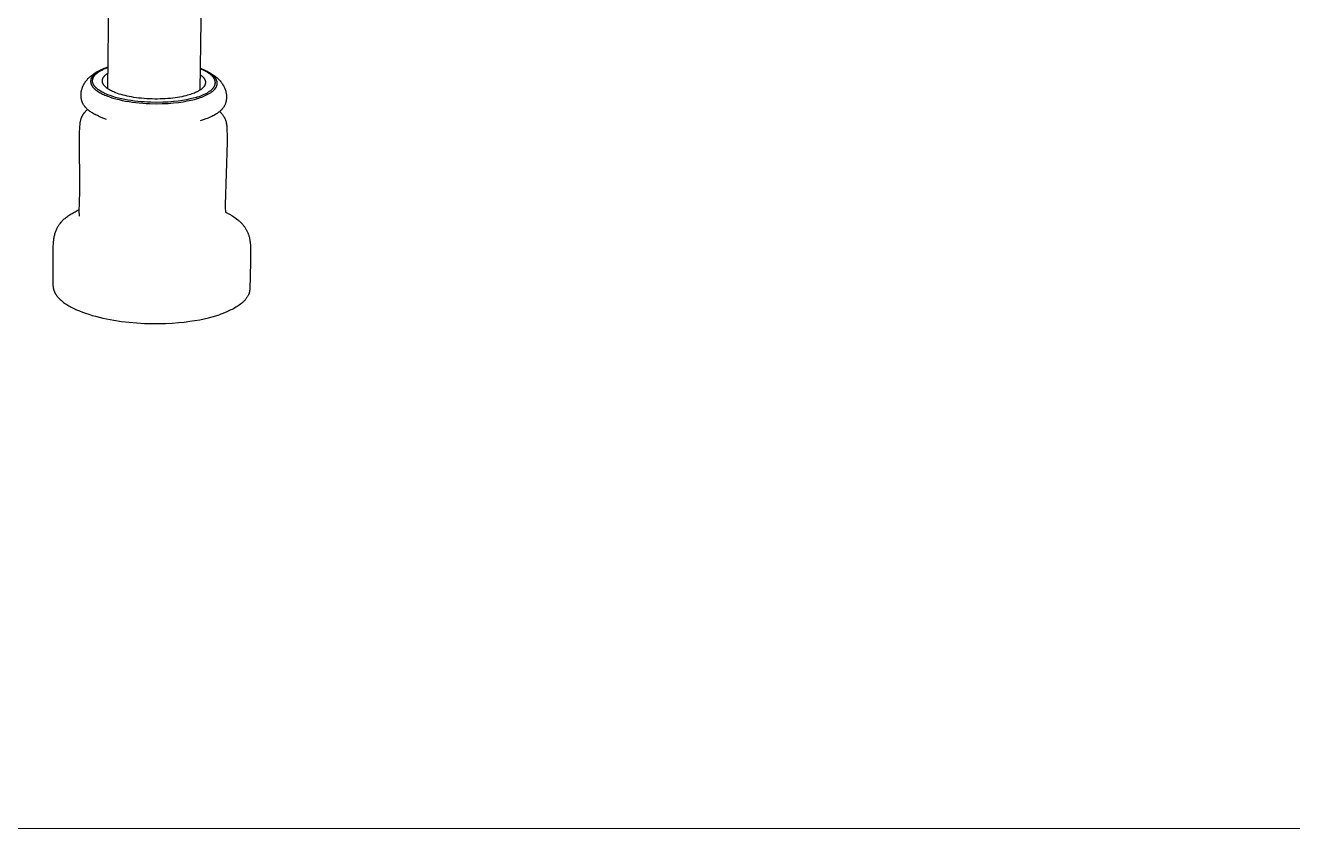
# Model space of a CAD drawing. Header units: millimetres. Extents: x -1519 to 3497, y -297 to 3208.
# Drawn here: x -61 to 682, y -297 to 174 of the extents above; entities that cross this region are included whole.
import ezdxf

# ---------------------------------------------------------------- set-up
doc = ezdxf.new("R2010")
doc.units = ezdxf.units.MM
doc.header["$MEASUREMENT"] = 0
doc.layers.add('Domyślny', color=7, linetype='Continuous', true_color=0x000000)
doc.layers.add('Utwórz2D linie widoczne', color=7, linetype='Continuous', true_color=0x000000)

msp = doc.modelspace()

# ---------------------------------------------------------------- linework, layer by layer
at = {"layer": 'Domyślny', "color": 18, "lineweight": 15, "true_color": 0x000000}
msp.add_line((3492.39, -296.77), (-1519.07, -296.77), dxfattribs=at)
at = {"layer": 'Utwórz2D linie widoczne'}
for p, q in [((-12.93, 136.91), (-5.01, 901.17)), ((51.85, 900.78), (40.98, 136.06)), ((-15.23, 148.77), (-16.03, 148.43)), ((-15.87, 148.55), (-15.11, 148.86)), ((-14.43, 149.1), (-15.23, 148.77)), ((-15.11, 148.86), (-14.34, 149.15)), ((-15.1, 148.57), (-14.34, 148.9)), ((-13.62, 149.4), (-14.43, 149.1)), ((-14.34, 149.15), (-13.57, 149.43)), ((-14.34, 148.9), (-13.57, 149.21)), ((-12.8, 149.69), (-13.62, 149.4)), ((-13.57, 149.43), (-12.8, 149.7)), ((-13.57, 149.21), (-12.8, 149.5)), ((41.16, 148.86), (41.31, 148.8)), ((41.93, 148.55), (41.16, 148.85)), ((41.87, 148.37), (41.16, 148.66)), ((41.31, 148.8), (42.71, 148.25)), ((-26, 141.15), (-25.84, 141.37)), ((-25.84, 141.37), (-25.51, 141.81)), ((-25.51, 141.81), (-25.16, 142.23)), ((-25.16, 142.23), (-24.8, 142.64)), ((-24.8, 142.64), (-24.58, 142.88)), ((-24.58, 142.88), (-24.36, 143.1)), ((-24.36, 143.1), (-24.14, 143.33)), ((-24.14, 143.33), (-23.91, 143.55)), ((-23.91, 143.55), (-23.44, 143.98)), ((-23.44, 143.98), (-22.96, 144.4)), ((-23.04, 141.45), (-23.05, 141.29)), ((-23.05, 141.29), (-23.05, 141.13)), ((-23.03, 141.62), (-23.04, 141.45)), ((-23.01, 141.78), (-23.03, 141.62)), ((-22.99, 141.94), (-23.01, 141.78)), ((-22.96, 142.1), (-22.99, 141.94)), ((-22.96, 144.4), (-22.47, 144.79)), ((-22.92, 142.25), (-22.96, 142.1)), ((-22.88, 142.41), (-22.92, 142.25)), ((-22.83, 142.57), (-22.88, 142.41)), ((-22.78, 142.72), (-22.83, 142.57)), ((-22.72, 142.87), (-22.78, 142.72)), ((-22.66, 143.03), (-22.72, 142.87)), ((-22.59, 143.18), (-22.66, 143.03)), ((-22.51, 143.33), (-22.59, 143.18)), ((-22.44, 143.47), (-22.51, 143.33)), ((-22.47, 144.79), (-21.96, 145.18)), ((-22.35, 143.62), (-22.44, 143.47)), ((-22.26, 143.77), (-22.35, 143.62)), ((-22.17, 143.91), (-22.26, 143.77)), ((-22.07, 144.05), (-22.17, 143.91)), ((-21.97, 144.2), (-22.07, 144.05)), ((-21.86, 144.34), (-21.97, 144.2)), ((-21.96, 145.18), (-21.44, 145.55)), ((-21.93, 141.64), (-21.92, 141.79)), ((-21.92, 141.48), (-21.93, 141.64)), ((-21.92, 141.79), (-21.91, 141.95)), ((-21.92, 141.32), (-21.92, 141.48)), ((-21.91, 141.17), (-21.92, 141.32)), ((-21.91, 141.95), (-21.89, 142.1)), ((-21.89, 142.1), (-21.87, 142.26)), ((-21.87, 142.26), (-21.84, 142.41)), ((-21.75, 144.47), (-21.86, 144.34)), ((-21.84, 142.41), (-21.81, 142.56)), ((-21.81, 142.56), (-21.77, 142.71)), ((-21.77, 142.71), (-21.72, 142.86)), ((-21.64, 144.61), (-21.75, 144.47)), ((-21.72, 142.86), (-21.67, 143)), ((-21.67, 143), (-21.62, 143.15)), ((-21.52, 144.75), (-21.64, 144.61)), ((-21.62, 143.15), (-21.56, 143.3)), ((-21.56, 143.3), (-21.49, 143.44)), ((-21.4, 144.88), (-21.52, 144.75)), ((-21.49, 143.44), (-21.42, 143.58)), ((-21.44, 145.55), (-20.92, 145.9)), ((-21.42, 143.58), (-21.35, 143.72)), ((-21.27, 145.02), (-21.4, 144.88)), ((-21.35, 143.72), (-21.27, 143.86)), ((-21.14, 145.15), (-21.27, 145.02)), ((-21.27, 143.86), (-21.18, 144)), ((-21.18, 144), (-21.1, 144.14)), ((-21.01, 145.28), (-21.14, 145.15)), ((-21.1, 144.14), (-21, 144.28)), ((-20.87, 145.41), (-21.01, 145.28)), ((-21, 144.28), (-20.91, 144.41)), ((-20.92, 145.9), (-20.34, 146.27)), ((-20.91, 144.41), (-20.81, 144.55)), ((-20.59, 145.66), (-20.87, 145.41)), ((-20.81, 144.55), (-20.7, 144.68)), ((-20.7, 144.68), (-20.6, 144.81)), ((-20.6, 144.81), (-20.48, 144.94)), ((-20.29, 145.91), (-20.59, 145.66)), ((-20.48, 144.94), (-20.37, 145.07)), ((-20.37, 145.07), (-20.25, 145.2)), ((-20.34, 146.27), (-19.76, 146.62)), ((-19.98, 146.15), (-20.29, 145.91)), ((-20.25, 145.2), (-20.13, 145.32)), ((-20.13, 145.32), (-20, 145.45)), ((-20, 145.45), (-19.87, 145.57)), ((-19.66, 146.38), (-19.98, 146.15)), ((-19.87, 145.57), (-19.74, 145.69)), ((-19.76, 146.62), (-19.16, 146.96)), ((-19.74, 145.69), (-19.47, 145.93)), ((-19.33, 146.61), (-19.66, 146.38)), ((-19.47, 145.93), (-19.18, 146.17)), ((-19, 146.84), (-19.33, 146.61)), ((-19.18, 146.17), (-18.88, 146.4)), ((-19.16, 146.96), (-18.56, 147.29)), ((-18.65, 147.06), (-19, 146.84)), ((-18.88, 146.4), (-18.58, 146.62)), ((-18.29, 147.27), (-18.65, 147.06)), ((-18.58, 146.62), (-18.26, 146.84)), ((-18.56, 147.29), (-17.9, 147.62)), ((-17.93, 147.48), (-18.29, 147.27)), ((-18.26, 146.84), (-17.94, 147.05)), ((-17.94, 147.05), (-17.61, 147.26)), ((-17.56, 147.68), (-17.93, 147.48)), ((-17.9, 147.62), (-17.23, 147.94)), ((-17.61, 147.26), (-17.27, 147.46)), ((-16.8, 148.06), (-17.56, 147.68)), ((-17.27, 147.46), (-16.92, 147.66)), ((-17.23, 147.94), (-16.55, 148.25)), ((-16.92, 147.66), (-16.56, 147.85)), ((-16.03, 148.43), (-16.8, 148.06)), ((-16.56, 147.85), (-15.84, 148.22)), ((-16.55, 148.25), (-15.87, 148.55)), ((-16.15, 141.58), (-16.14, 141.68)), ((-16.15, 141.48), (-16.15, 141.58)), ((-16.15, 141.38), (-16.15, 141.48)), ((-16.14, 141.28), (-16.15, 141.38)), ((-16.14, 141.78), (-16.13, 141.88)), ((-16.14, 141.68), (-16.14, 141.78)), ((-16.13, 141.18), (-16.14, 141.28)), ((-16.13, 141.88), (-16.12, 141.98)), ((-16.12, 141.98), (-16.1, 142.08)), ((-16.1, 142.08), (-16.08, 142.18)), ((-16.08, 142.18), (-16.06, 142.28)), ((-16.06, 142.28), (-16.04, 142.38)), ((-16.04, 142.38), (-16.01, 142.48)), ((-16.01, 142.48), (-15.98, 142.58)), ((-15.98, 142.58), (-15.95, 142.68)), ((-15.95, 142.68), (-15.91, 142.78)), ((-15.91, 142.78), (-15.88, 142.88)), ((-15.88, 142.88), (-15.83, 142.97)), ((-15.84, 148.22), (-15.1, 148.57)), ((-15.83, 142.97), (-15.79, 143.07)), ((-15.79, 143.07), (-15.74, 143.17)), ((-15.74, 143.17), (-15.69, 143.27)), ((-15.69, 143.27), (-15.64, 143.37)), ((-15.64, 143.37), (-15.59, 143.46)), ((-15.59, 143.46), (-15.53, 143.56)), ((-15.53, 143.56), (-15.47, 143.66)), ((-15.47, 143.66), (-15.4, 143.75)), ((-15.4, 143.75), (-15.34, 143.85)), ((-15.34, 143.85), (-15.27, 143.95)), ((-15.27, 143.95), (-15.19, 144.04)), ((-15.19, 144.04), (-15.12, 144.14)), ((-15.12, 144.14), (-15.04, 144.23)), ((-15.04, 144.23), (-14.96, 144.32)), ((-14.96, 144.32), (-14.88, 144.42)), ((-14.88, 144.42), (-14.79, 144.51)), ((-14.79, 144.51), (-14.61, 144.7)), ((-14.61, 144.7), (-14.42, 144.88)), ((-14.42, 144.88), (-14.23, 145.06)), ((-14.23, 145.06), (-14.02, 145.24)), ((-14.02, 145.24), (-13.8, 145.42)), ((-13.8, 145.42), (-13.57, 145.59)), ((-13.57, 145.59), (-13.33, 145.76)), ((-13.33, 145.76), (-13.09, 145.93)), ((-13.09, 145.93), (-12.83, 146.1)), ((41.11, 145.26), (41.37, 145.08)), ((41.37, 145.08), (41.62, 144.89)), ((41.62, 144.89), (41.86, 144.7)), ((41.86, 144.7), (42.09, 144.52)), ((42.55, 148.07), (41.87, 148.37)), ((42.68, 148.25), (41.93, 148.55)), ((42.09, 144.52), (42.31, 144.32)), ((42.31, 144.32), (42.52, 144.13)), ((42.52, 144.13), (42.72, 143.93)), ((43.21, 147.76), (42.55, 148.07)), ((43.4, 147.94), (42.68, 148.25)), ((42.71, 148.25), (43.41, 147.96)), ((42.72, 143.93), (42.91, 143.74)), ((42.91, 143.74), (43, 143.64)), ((43, 143.64), (43.09, 143.54)), ((43.09, 143.54), (43.17, 143.44)), ((43.17, 143.44), (43.26, 143.34)), ((43.84, 147.45), (43.21, 147.76)), ((43.26, 143.34), (43.34, 143.23)), ((43.34, 143.23), (43.41, 143.13)), ((44.09, 147.62), (43.4, 147.94)), ((43.41, 147.96), (44.1, 147.66)), ((43.41, 143.13), (43.49, 143.03)), ((43.49, 143.03), (43.56, 142.93)), ((43.56, 142.93), (43.62, 142.83)), ((43.62, 142.83), (43.69, 142.72)), ((43.69, 142.72), (43.75, 142.62)), ((43.75, 142.62), (43.81, 142.52)), ((43.81, 142.52), (43.86, 142.41)), ((44.44, 147.14), (43.84, 147.45)), ((43.86, 142.41), (43.91, 142.31)), ((43.91, 142.31), (43.96, 142.2)), ((43.96, 142.2), (44.01, 142.1)), ((44.01, 142.1), (44.05, 142)), ((44.05, 142), (44.09, 141.89)), ((44.75, 147.29), (44.09, 147.62)), ((44.09, 141.89), (44.13, 141.79)), ((44.1, 147.66), (44.76, 147.35)), ((44.13, 141.79), (44.16, 141.68)), ((44.16, 141.68), (44.19, 141.57)), ((44.19, 141.57), (44.22, 141.47)), ((44.22, 141.47), (44.24, 141.36)), ((44.24, 141.36), (44.26, 141.26)), ((44.26, 141.26), (44.28, 141.15)), ((45.01, 146.82), (44.44, 147.14)), ((45.38, 146.96), (44.75, 147.29)), ((44.76, 147.35), (45.41, 147.04)), ((45.56, 146.5), (45.01, 146.82)), ((45.98, 146.63), (45.38, 146.96)), ((45.41, 147.04), (46.05, 146.71)), ((46.07, 146.17), (45.56, 146.5)), ((46.55, 146.29), (45.98, 146.63)), ((46.05, 146.71), (46.69, 146.37)), ((46.55, 145.84), (46.07, 146.17)), ((47.09, 145.94), (46.55, 146.29)), ((46.78, 145.67), (46.55, 145.84)), ((46.69, 146.37), (47.26, 146.04)), ((47, 145.5), (46.78, 145.67)), ((47.21, 145.34), (47, 145.5)), ((47.34, 145.77), (47.09, 145.94)), ((47.42, 145.17), (47.21, 145.34)), ((47.26, 146.04), (47.82, 145.71)), ((47.59, 145.6), (47.34, 145.77)), ((47.61, 145), (47.42, 145.17)), ((47.83, 145.42), (47.59, 145.6)), ((47.8, 144.83), (47.61, 145)), ((47.99, 144.66), (47.8, 144.83)), ((47.82, 145.71), (48.37, 145.36)), ((48.06, 145.24), (47.83, 145.42)), ((48.16, 144.49), (47.99, 144.66)), ((48.28, 145.07), (48.06, 145.24)), ((48.33, 144.32), (48.16, 144.49)), ((48.49, 144.89), (48.28, 145.07)), ((48.49, 144.15), (48.33, 144.32)), ((48.37, 145.36), (48.92, 145)), ((48.7, 144.71), (48.49, 144.89)), ((48.64, 143.98), (48.49, 144.15)), ((48.78, 143.81), (48.64, 143.98)), ((48.9, 144.54), (48.7, 144.71)), ((48.92, 143.64), (48.78, 143.81)), ((49.09, 144.36), (48.9, 144.54)), ((48.92, 145), (49.43, 144.65)), ((49.04, 143.47), (48.92, 143.64)), ((49.16, 143.3), (49.04, 143.47)), ((49.27, 144.18), (49.09, 144.36)), ((49.28, 143.13), (49.16, 143.3)), ((49.44, 144), (49.27, 144.18)), ((49.38, 142.96), (49.28, 143.13)), ((49.48, 142.79), (49.38, 142.96)), ((49.43, 144.65), (49.92, 144.28)), ((49.6, 143.82), (49.44, 144)), ((49.57, 142.62), (49.48, 142.79)), ((49.65, 142.45), (49.57, 142.62)), ((49.76, 143.65), (49.6, 143.82)), ((49.73, 142.28), (49.65, 142.45)), ((49.76, 142.2), (49.73, 142.28)), ((49.91, 143.47), (49.76, 143.65)), ((49.79, 142.12), (49.76, 142.2)), ((49.83, 142.03), (49.79, 142.12)), ((49.86, 141.95), (49.83, 142.03)), ((49.88, 141.86), (49.86, 141.95)), ((49.91, 141.78), (49.88, 141.86)), ((50.04, 143.29), (49.91, 143.47)), ((49.93, 141.7), (49.91, 141.78)), ((49.92, 144.28), (50.41, 143.9)), ((49.96, 141.62), (49.93, 141.7)), ((49.98, 141.53), (49.96, 141.62)), ((50, 141.45), (49.98, 141.53)), ((50.01, 141.37), (50, 141.45)), ((50.03, 141.29), (50.01, 141.37)), ((50.04, 141.2), (50.03, 141.29)), ((50.18, 143.11), (50.04, 143.29)), ((50.06, 141.12), (50.04, 141.2)), ((50.3, 142.93), (50.18, 143.11)), ((50.41, 142.75), (50.3, 142.93)), ((50.41, 143.9), (50.89, 143.5)), ((50.52, 142.58), (50.41, 142.75)), ((50.62, 142.4), (50.52, 142.58)), ((50.71, 142.22), (50.62, 142.4)), ((50.75, 142.13), (50.71, 142.22)), ((50.79, 142.04), (50.75, 142.13)), ((50.83, 141.96), (50.79, 142.04)), ((50.87, 141.87), (50.83, 141.96)), ((50.9, 141.78), (50.87, 141.87)), ((50.89, 143.5), (51.33, 143.12)), ((50.94, 141.69), (50.9, 141.78)), ((50.97, 141.6), (50.94, 141.69)), ((51, 141.52), (50.97, 141.6)), ((51.02, 141.43), (51, 141.52)), ((51.05, 141.34), (51.02, 141.43)), ((51.07, 141.26), (51.05, 141.34)), ((51.09, 141.17), (51.07, 141.26)), ((51.33, 143.12), (51.76, 142.73)), ((51.76, 142.73), (52.17, 142.32)), ((52.17, 142.32), (52.58, 141.9)), ((52.58, 141.9), (52.94, 141.49)), ((52.94, 141.49), (53.3, 141.07)), ((-28.65, 133.42), (-28.64, 133.87)), ((-28.64, 133.87), (-28.6, 134.31)), ((-28.6, 134.31), (-28.55, 134.76)), ((-28.55, 134.76), (-28.49, 135.2)), ((-28.49, 135.2), (-28.41, 135.63)), ((-28.41, 135.63), (-28.32, 136.07)), ((-28.32, 136.07), (-28.21, 136.5)), ((-28.21, 136.5), (-28.09, 136.93)), ((-28.09, 136.93), (-28.01, 137.2)), ((-28.01, 137.2), (-27.92, 137.46)), ((-27.92, 137.46), (-27.83, 137.72)), ((-27.83, 137.72), (-27.73, 137.97)), ((-27.73, 137.97), (-27.63, 138.23)), ((-27.63, 138.23), (-27.52, 138.49)), ((-27.52, 138.49), (-27.41, 138.74)), ((-27.41, 138.74), (-27.29, 138.99)), ((-27.29, 138.99), (-27.16, 139.24)), ((-27.16, 139.24), (-27.03, 139.49)), ((-27.03, 139.49), (-26.9, 139.73)), ((-26.9, 139.73), (-26.76, 139.98)), ((-26.76, 139.98), (-26.62, 140.22)), ((-26.62, 140.22), (-26.47, 140.46)), ((-26.47, 140.46), (-26.32, 140.69)), ((-26.32, 140.69), (-26.16, 140.92)), ((-26.16, 140.92), (-26, 141.15)), ((-23.05, 141.13), (-23.04, 140.96)), ((-23.04, 140.96), (-23.03, 140.8)), ((-23.03, 140.8), (-23.01, 140.63)), ((-23.01, 140.63), (-22.98, 140.46)), ((-22.98, 140.46), (-22.95, 140.29)), ((-22.95, 140.29), (-22.91, 140.12)), ((-22.91, 140.12), (-22.86, 139.95)), ((-22.86, 139.95), (-22.81, 139.78)), ((-22.81, 139.78), (-22.74, 139.61)), ((-22.74, 139.61), (-22.67, 139.44)), ((-22.67, 139.44), (-22.6, 139.27)), ((-22.6, 139.27), (-22.51, 139.09)), ((-22.51, 139.09), (-22.42, 138.92)), ((-22.42, 138.92), (-22.32, 138.75)), ((-22.32, 138.75), (-22.22, 138.57)), ((-22.22, 138.57), (-22.1, 138.4)), ((-22.1, 138.4), (-21.98, 138.23)), ((-21.98, 138.23), (-21.85, 138.05)), ((-21.89, 141.01), (-21.91, 141.17)), ((-21.86, 140.85), (-21.89, 141.01)), ((-21.83, 140.69), (-21.86, 140.85)), ((-21.85, 138.05), (-21.71, 137.88)), ((-21.79, 140.52), (-21.83, 140.69)), ((-21.75, 140.36), (-21.79, 140.52)), ((-21.7, 140.2), (-21.75, 140.36)), ((-21.71, 137.88), (-21.57, 137.7)), ((-21.64, 140.04), (-21.7, 140.2)), ((-21.57, 139.87), (-21.64, 140.04)), ((-21.5, 139.71), (-21.57, 139.87)), ((-21.57, 137.7), (-21.41, 137.53)), ((-21.42, 139.54), (-21.5, 139.71)), ((-21.34, 139.38), (-21.42, 139.54)), ((-21.41, 137.53), (-21.25, 137.35)), ((-21.24, 139.21), (-21.34, 139.38)), ((-21.25, 137.35), (-21.08, 137.18)), ((-21.14, 139.05), (-21.24, 139.21)), ((-21.04, 138.88), (-21.14, 139.05)), ((-21.08, 137.18), (-20.91, 137)), ((-20.92, 138.72), (-21.04, 138.88)), ((-20.8, 138.55), (-20.92, 138.72)), ((-20.91, 137), (-20.72, 136.83)), ((-20.67, 138.38), (-20.8, 138.55)), ((-20.72, 136.83), (-20.53, 136.66)), ((-20.53, 138.22), (-20.67, 138.38)), ((-20.39, 138.05), (-20.53, 138.22)), ((-20.53, 136.66), (-20.33, 136.48)), ((-20.24, 137.88), (-20.39, 138.05)), ((-20.33, 136.48), (-20.12, 136.31)), ((-20.08, 137.72), (-20.24, 137.88)), ((-20.12, 136.31), (-19.9, 136.14)), ((-19.91, 137.55), (-20.08, 137.72)), ((-19.74, 137.38), (-19.91, 137.55)), ((-19.9, 136.14), (-19.68, 135.97)), ((-19.56, 137.22), (-19.74, 137.38)), ((-19.68, 135.97), (-19.44, 135.8)), ((-19.37, 137.05), (-19.56, 137.22)), ((-19.44, 135.8), (-18.95, 135.45)), ((-19.18, 136.89), (-19.37, 137.05)), ((-18.97, 136.72), (-19.18, 136.89)), ((-18.76, 136.56), (-18.97, 136.72)), ((-18.95, 135.45), (-18.43, 135.12)), ((-18.54, 136.4), (-18.76, 136.56)), ((-18.32, 136.23), (-18.54, 136.4)), ((-18.43, 135.12), (-17.88, 134.78)), ((-17.84, 135.91), (-18.32, 136.23)), ((-17.88, 134.78), (-17.3, 134.46)), ((-17.34, 135.59), (-17.84, 135.91)), ((-16.8, 135.27), (-17.34, 135.59)), ((-17.3, 134.46), (-16.68, 134.13)), ((-16.24, 134.96), (-16.8, 135.27)), ((-16.68, 134.13), (-16.04, 133.81)), ((-15.65, 134.65), (-16.24, 134.96)), ((-16.12, 141.08), (-16.13, 141.18)), ((-16.1, 140.98), (-16.12, 141.08)), ((-16.09, 140.88), (-16.1, 140.98)), ((-16.07, 140.78), (-16.09, 140.88)), ((-16.04, 140.68), (-16.07, 140.78)), ((-16.02, 140.58), (-16.04, 140.68)), ((-16.04, 133.81), (-15.37, 133.5)), ((-15.99, 140.48), (-16.02, 140.58)), ((-15.96, 140.38), (-15.99, 140.48)), ((-15.92, 140.28), (-15.96, 140.38)), ((-15.88, 140.18), (-15.92, 140.28)), ((-15.84, 140.08), (-15.88, 140.18)), ((-15.8, 139.98), (-15.84, 140.08)), ((-15.75, 139.88), (-15.8, 139.98)), ((-15.71, 139.78), (-15.75, 139.88)), ((-15.65, 139.68), (-15.71, 139.78)), ((-15.6, 139.58), (-15.65, 139.68)), ((-15.03, 134.35), (-15.65, 134.65)), ((-15.54, 139.49), (-15.6, 139.58)), ((-15.48, 139.39), (-15.54, 139.49)), ((-15.42, 139.29), (-15.48, 139.39)), ((-15.35, 139.19), (-15.42, 139.29)), ((-15.29, 139.1), (-15.35, 139.19)), ((-15.21, 139), (-15.29, 139.1)), ((-15.14, 138.9), (-15.21, 139)), ((-15.06, 138.81), (-15.14, 138.9)), ((-14.99, 138.71), (-15.06, 138.81)), ((-14.39, 134.05), (-15.03, 134.35)), ((-14.9, 138.62), (-14.99, 138.71)), ((-14.73, 138.43), (-14.9, 138.62)), ((-14.55, 138.24), (-14.73, 138.43)), ((-14.36, 138.05), (-14.55, 138.24)), ((-13.72, 133.75), (-14.39, 134.05)), ((-14.16, 137.87), (-14.36, 138.05)), ((-13.95, 137.69), (-14.16, 137.87)), ((-13.74, 137.5), (-13.95, 137.69)), ((-13.51, 137.33), (-13.74, 137.5)), ((-13.27, 137.15), (-13.51, 137.33)), ((-13.03, 136.98), (-13.27, 137.15)), ((-12.77, 136.8), (-13.03, 136.98)), ((-12.51, 136.63), (-12.77, 136.8)), ((-12.24, 136.47), (-12.51, 136.63)), ((-11.97, 136.3), (-12.24, 136.47)), ((-11.39, 135.98), (-11.97, 136.3)), ((-10.79, 135.67), (-11.39, 135.98)), ((-10.17, 135.36), (-10.79, 135.67)), ((-9.52, 135.07), (-10.17, 135.36)), ((-8.85, 134.79), (-9.52, 135.07)), ((-8.17, 134.52), (-8.85, 134.79)), ((-7.23, 134.18), (-8.17, 134.52)), ((-6.23, 133.85), (-7.23, 134.18)), ((-5.17, 133.52), (-6.23, 133.85)), ((36.32, 133.88), (35.56, 133.63)), ((37.06, 134.15), (36.32, 133.88)), ((37.78, 134.44), (37.06, 134.15)), ((38.48, 134.74), (37.78, 134.44)), ((39.15, 135.05), (38.48, 134.74)), ((39.47, 135.2), (39.15, 135.05)), ((39.78, 135.37), (39.47, 135.2)), ((40.09, 135.53), (39.78, 135.37)), ((40.39, 135.7), (40.09, 135.53)), ((40.68, 135.87), (40.39, 135.7)), ((40.96, 136.05), (40.68, 135.87)), ((41.23, 136.22), (40.96, 136.05)), ((41.49, 136.4), (41.23, 136.22)), ((41.74, 136.59), (41.49, 136.4)), ((41.98, 136.77), (41.74, 136.59)), ((42.21, 136.96), (41.98, 136.77)), ((42.43, 137.15), (42.21, 136.96)), ((42.64, 137.34), (42.43, 137.15)), ((42.83, 137.54), (42.64, 137.34)), ((42.93, 137.63), (42.83, 137.54)), ((43.02, 137.73), (42.93, 137.63)), ((43.11, 137.83), (43.02, 137.73)), ((43.19, 137.93), (43.11, 137.83)), ((43.27, 138.03), (43.19, 137.93)), ((43.35, 138.13), (43.27, 138.03)), ((43.43, 138.23), (43.35, 138.13)), ((43.5, 138.33), (43.43, 138.23)), ((43.57, 138.43), (43.5, 138.33)), ((43.55, 133.67), (44.31, 134.04)), ((43.64, 138.53), (43.57, 138.43)), ((43.7, 138.64), (43.64, 138.53)), ((43.77, 138.74), (43.7, 138.64)), ((43.82, 138.84), (43.77, 138.74)), ((43.88, 138.94), (43.82, 138.84)), ((43.93, 139.05), (43.88, 138.94)), ((43.98, 139.15), (43.93, 139.05)), ((44.02, 139.26), (43.98, 139.15)), ((44.06, 139.36), (44.02, 139.26)), ((44.1, 139.46), (44.06, 139.36)), ((44.14, 139.57), (44.1, 139.46)), ((44.17, 139.67), (44.14, 139.57)), ((44.2, 139.78), (44.17, 139.67)), ((44.22, 139.88), (44.2, 139.78)), ((44.25, 139.99), (44.22, 139.88)), ((44.27, 140.09), (44.25, 139.99)), ((44.28, 140.2), (44.27, 140.09)), ((44.28, 141.15), (44.29, 141.05)), ((44.29, 140.31), (44.28, 140.2)), ((44.29, 141.05), (44.3, 140.94)), ((44.3, 140.41), (44.29, 140.31)), ((44.3, 140.94), (44.31, 140.83)), ((44.31, 140.52), (44.3, 140.41)), ((44.31, 140.83), (44.31, 140.73)), ((44.31, 140.73), (44.31, 140.62)), ((44.31, 140.62), (44.31, 140.52)), ((44.31, 134.04), (44.68, 134.23)), ((44.68, 134.23), (45.05, 134.43)), ((45.05, 134.43), (45.41, 134.63)), ((45.41, 134.63), (45.76, 134.84)), ((45.73, 133.7), (46.11, 133.91)), ((45.76, 134.84), (46.1, 135.05)), ((46.1, 135.05), (46.43, 135.27)), ((46.11, 133.91), (46.49, 134.12)), ((46.43, 135.27), (46.76, 135.49)), ((46.49, 134.12), (46.85, 134.34)), ((46.76, 135.49), (47.07, 135.72)), ((46.85, 134.34), (47.21, 134.57)), ((47.07, 135.72), (47.38, 135.96)), ((47.21, 134.57), (47.56, 134.8)), ((47.38, 135.96), (47.67, 136.2)), ((47.56, 134.8), (47.89, 135.04)), ((47.67, 136.2), (47.95, 136.45)), ((47.89, 135.04), (48.22, 135.28)), ((47.95, 136.45), (48.08, 136.58)), ((48.08, 136.58), (48.22, 136.7)), ((48.22, 136.7), (48.34, 136.83)), ((48.22, 135.28), (48.53, 135.53)), ((48.34, 136.83), (48.47, 136.96)), ((48.47, 136.96), (48.59, 137.09)), ((48.53, 135.53), (48.83, 135.79)), ((48.59, 137.09), (48.71, 137.23)), ((48.71, 137.23), (48.82, 137.36)), ((48.82, 137.36), (48.93, 137.5)), ((48.83, 135.79), (48.98, 135.92)), ((48.93, 137.5), (49.03, 137.63)), ((48.98, 135.92), (49.12, 136.05)), ((49.03, 137.63), (49.13, 137.77)), ((49.12, 136.05), (49.26, 136.18)), ((49.13, 137.77), (49.23, 137.91)), ((49.23, 137.91), (49.32, 138.05)), ((49.26, 136.18), (49.39, 136.32)), ((49.32, 138.05), (49.41, 138.19)), ((49.39, 136.32), (49.53, 136.46)), ((49.41, 138.19), (49.49, 138.34)), ((49.49, 138.34), (49.57, 138.48)), ((49.53, 136.46), (49.65, 136.59)), ((49.57, 138.48), (49.64, 138.63)), ((49.64, 138.63), (49.71, 138.78)), ((49.65, 136.59), (49.78, 136.73)), ((49.71, 138.78), (49.77, 138.93)), ((49.77, 138.93), (49.83, 139.07)), ((49.78, 136.73), (49.89, 136.87)), ((49.83, 139.07), (49.88, 139.23)), ((49.88, 139.23), (49.91, 139.3)), ((49.89, 136.87), (50.01, 137.02)), ((49.91, 139.3), (49.93, 139.38)), ((49.93, 139.38), (49.95, 139.45)), ((49.95, 139.45), (49.97, 139.53)), ((49.97, 139.53), (49.99, 139.61)), ((49.99, 139.61), (50.01, 139.69)), ((50.01, 139.69), (50.02, 139.76)), ((50.01, 137.02), (50.12, 137.16)), ((50.02, 139.76), (50.04, 139.84)), ((50.04, 139.84), (50.05, 139.92)), ((50.05, 139.92), (50.06, 140)), ((50.07, 141.04), (50.06, 141.12)), ((50.06, 140), (50.07, 140.08)), ((50.08, 140.96), (50.07, 141.04)), ((50.07, 140.08), (50.08, 140.16)), ((50.08, 140.88), (50.08, 140.96)), ((50.09, 140.8), (50.08, 140.88)), ((50.08, 140.16), (50.09, 140.24)), ((50.09, 140.72), (50.09, 140.8)), ((50.1, 140.63), (50.09, 140.72)), ((50.09, 140.31), (50.1, 140.39)), ((50.09, 140.24), (50.09, 140.31)), ((50.1, 140.55), (50.1, 140.63)), ((50.1, 140.47), (50.1, 140.55)), ((50.1, 140.39), (50.1, 140.47)), ((50.12, 137.16), (50.22, 137.3)), ((50.22, 137.3), (50.33, 137.45)), ((50.33, 137.45), (50.42, 137.6)), ((50.42, 137.6), (50.51, 137.75)), ((50.51, 137.75), (50.6, 137.9)), ((50.6, 137.9), (50.68, 138.05)), ((50.68, 138.05), (50.76, 138.2)), ((50.76, 138.2), (50.83, 138.36)), ((50.83, 138.36), (50.89, 138.52)), ((50.89, 138.52), (50.95, 138.67)), ((50.95, 138.67), (50.98, 138.75)), ((50.98, 138.75), (51.01, 138.83)), ((51.01, 138.83), (51.03, 138.91)), ((51.03, 138.91), (51.05, 138.99)), ((51.05, 138.99), (51.08, 139.07)), ((51.08, 139.07), (51.1, 139.15)), ((51.11, 141.08), (51.09, 141.17)), ((51.1, 139.15), (51.11, 139.23)), ((51.13, 141), (51.11, 141.08)), ((51.11, 139.23), (51.13, 139.32)), ((51.15, 140.91), (51.13, 141)), ((51.13, 139.32), (51.15, 139.4)), ((51.16, 140.82), (51.15, 140.91)), ((51.15, 139.4), (51.16, 139.48)), ((51.18, 140.74), (51.16, 140.82)), ((51.16, 139.48), (51.17, 139.56)), ((51.17, 139.56), (51.18, 139.64)), ((51.19, 140.65), (51.18, 140.74)), ((51.18, 139.64), (51.19, 139.73)), ((51.2, 140.57), (51.19, 140.65)), ((51.19, 139.73), (51.2, 139.81)), ((51.2, 140.48), (51.2, 140.57)), ((51.21, 140.4), (51.2, 140.48)), ((51.2, 139.81), (51.21, 139.89)), ((51.21, 140.31), (51.21, 140.4)), ((51.22, 140.23), (51.21, 140.31)), ((51.21, 139.98), (51.22, 140.06)), ((51.21, 139.89), (51.21, 139.98)), ((51.22, 140.14), (51.22, 140.23)), ((51.22, 140.06), (51.22, 140.14)), ((53.3, 141.07), (53.64, 140.63)), ((53.64, 140.63), (53.97, 140.19)), ((53.97, 140.19), (54.27, 139.75)), ((54.27, 139.75), (54.55, 139.3)), ((54.55, 139.3), (54.68, 139.08)), ((54.68, 139.08), (54.82, 138.85)), ((54.82, 138.85), (54.94, 138.62)), ((54.94, 138.62), (55.07, 138.38)), ((55.07, 138.38), (55.19, 138.15)), ((55.19, 138.15), (55.3, 137.91)), ((55.3, 137.91), (55.41, 137.68)), ((55.41, 137.68), (55.51, 137.44)), ((55.51, 137.44), (55.62, 137.19)), ((55.62, 137.19), (55.71, 136.95)), ((55.71, 136.95), (55.8, 136.71)), ((55.8, 136.71), (55.89, 136.46)), ((55.89, 136.46), (56.03, 136.04)), ((56.03, 136.04), (56.15, 135.61)), ((56.15, 135.61), (56.24, 135.27)), ((56.24, 135.27), (56.32, 134.93)), ((56.32, 134.93), (56.39, 134.58)), ((56.39, 134.58), (56.45, 134.24)), ((56.45, 134.24), (56.51, 133.89)), ((56.51, 133.89), (56.55, 133.53)), ((-28.66, 132.99), (-28.65, 133.42)), ((-28.65, 132.57), (-28.66, 132.99)), ((-28.64, 132.35), (-28.65, 132.57)), ((-28.62, 132.14), (-28.64, 132.35)), ((-28.6, 131.92), (-28.62, 132.14)), ((-28.58, 131.71), (-28.6, 131.92)), ((-28.55, 131.5), (-28.58, 131.71)), ((-28.52, 131.28), (-28.55, 131.5)), ((-28.48, 131.07), (-28.52, 131.28)), ((-28.44, 130.85), (-28.48, 131.07)), ((-28.4, 130.64), (-28.44, 130.85)), ((-28.35, 130.44), (-28.4, 130.64)), ((-28.3, 130.23), (-28.35, 130.44)), ((-28.25, 130.02), (-28.3, 130.23)), ((-28.15, 129.7), (-28.25, 130.02)), ((-28.05, 129.39), (-28.15, 129.7)), ((-27.93, 129.09), (-28.05, 129.39)), ((-27.82, 128.8), (-27.93, 129.09)), ((-27.71, 128.55), (-27.82, 128.8)), ((-27.59, 128.32), (-27.71, 128.55)), ((-27.48, 128.09), (-27.59, 128.32)), ((-27.36, 127.86), (-27.48, 128.09)), ((-27.19, 127.58), (-27.36, 127.86)), ((-27.01, 127.3), (-27.19, 127.58)), ((-26.83, 127.03), (-27.01, 127.3)), ((-26.64, 126.77), (-26.83, 127.03)), ((-26.5, 126.58), (-26.64, 126.77)), ((-26.36, 126.4), (-26.5, 126.58)), ((-26.21, 126.22), (-26.36, 126.4)), ((-15.37, 133.5), (-14.67, 133.19)), ((-14.67, 133.19), (-13.94, 132.89)), ((-13.94, 132.89), (-13.18, 132.6)), ((-13.02, 133.47), (-13.72, 133.75)), ((-13.18, 132.6), (-12.4, 132.31)), ((-12.3, 133.19), (-13.02, 133.47)), ((-12.4, 132.31), (-11.6, 132.03)), ((-11.55, 132.92), (-12.3, 133.19)), ((-11.6, 132.03), (-9.93, 131.5)), ((-10, 132.39), (-11.55, 132.92)), ((-8.36, 131.9), (-10, 132.39)), ((-9.93, 131.5), (-8.17, 131)), ((-6.64, 131.45), (-8.36, 131.9)), ((-8.17, 131), (-6.34, 130.55)), ((-4.87, 131.03), (-6.64, 131.45)), ((-6.34, 130.55), (-4.45, 130.13)), ((-4.05, 133.21), (-5.17, 133.52)), ((-3.04, 130.65), (-4.87, 131.03)), ((-4.45, 130.13), (-2.51, 129.75)), ((-2.87, 132.91), (-4.05, 133.21)), ((-1.18, 130.3), (-3.04, 130.65)), ((-1.64, 132.63), (-2.87, 132.91)), ((-2.51, 129.75), (-0.53, 129.41)), ((-0.35, 132.36), (-1.64, 132.63)), ((0.72, 130), (-1.18, 130.3)), ((-0.53, 129.41), (1.47, 129.12)), ((0.99, 132.11), (-0.35, 132.36)), ((2.64, 129.73), (0.72, 130)), ((2.37, 131.88), (0.99, 132.11)), ((1.47, 129.12), (3.49, 128.87)), ((3.8, 131.67), (2.37, 131.88)), ((4.56, 129.51), (2.64, 129.73)), ((3.49, 128.87), (5.51, 128.66)), ((5.26, 131.49), (3.8, 131.67)), ((6.49, 129.32), (4.56, 129.51)), ((6.76, 131.33), (5.26, 131.49)), ((5.51, 128.66), (7.52, 128.49)), ((8.41, 129.18), (6.49, 129.32)), ((8.29, 131.19), (6.76, 131.33)), ((7.52, 128.49), (9.52, 128.36)), ((9.84, 131.08), (8.29, 131.19)), ((10.3, 129.06), (8.41, 129.18)), ((9.52, 128.36), (11.49, 128.26)), ((11.4, 131), (9.84, 131.08)), ((12.17, 128.99), (10.3, 129.06)), ((12.97, 130.94), (11.4, 131)), ((11.49, 128.26), (15.32, 128.18)), ((15.81, 128.93), (12.17, 128.99)), ((14.55, 130.91), (12.97, 130.94)), ((16.12, 130.91), (14.55, 130.91)), ((15.32, 128.18), (18.98, 128.23)), ((19.27, 129), (15.81, 128.93)), ((17.69, 130.94), (16.12, 130.91)), ((19.23, 131), (17.69, 130.94)), ((18.98, 128.23), (22.41, 128.39)), ((20.76, 131.08), (19.23, 131)), ((22.52, 129.16), (19.27, 129)), ((22.26, 131.18), (20.76, 131.08)), ((23.72, 131.31), (22.26, 131.18)), ((22.41, 128.39), (25.6, 128.65)), ((25.54, 129.41), (22.52, 129.16)), ((25.15, 131.47), (23.72, 131.31)), ((26.53, 131.64), (25.15, 131.47)), ((28.32, 129.73), (25.54, 129.41)), ((25.6, 128.65), (28.54, 128.97)), ((27.87, 131.84), (26.53, 131.64)), ((29.16, 132.06), (27.87, 131.84)), ((30.86, 130.1), (28.32, 129.73)), ((28.54, 128.97), (31.22, 129.36)), ((30.4, 132.29), (29.16, 132.06)), ((31.58, 132.55), (30.4, 132.29)), ((33.16, 130.51), (30.86, 130.1)), ((31.22, 129.36), (33.65, 129.79)), ((32.7, 132.81), (31.58, 132.55)), ((33.77, 133.09), (32.7, 132.81)), ((35.24, 130.95), (33.16, 130.51)), ((33.65, 129.79), (35.83, 130.25)), ((34.78, 133.38), (33.77, 133.09)), ((35.56, 133.63), (34.78, 133.38)), ((37.1, 131.41), (35.24, 130.95)), ((35.83, 130.25), (37.79, 130.73)), ((38.77, 131.88), (37.1, 131.41)), ((37.79, 130.73), (39.54, 131.23)), ((38.77, 131.88), (39.58, 132.14)), ((39.54, 131.23), (40.39, 131.49)), ((39.58, 132.14), (40.39, 132.41)), ((40.39, 132.41), (41.19, 132.69)), ((40.39, 131.49), (41.24, 131.78)), ((41.19, 132.69), (41.99, 133)), ((41.24, 131.78), (42.08, 132.08)), ((41.99, 133), (42.78, 133.33)), ((42.08, 132.08), (42.92, 132.4)), ((42.78, 133.33), (43.55, 133.67)), ((42.92, 132.4), (43.74, 132.75)), ((43.74, 132.75), (44.55, 133.11)), ((44.55, 133.11), (45.35, 133.5)), ((45.35, 133.5), (45.73, 133.7)), ((55.2, 126.56), (55.03, 126.28)), ((55.36, 126.83), (55.2, 126.56)), ((55.5, 127.11), (55.36, 126.83)), ((55.64, 127.39), (55.5, 127.11)), ((55.77, 127.68), (55.64, 127.39)), ((55.89, 127.97), (55.77, 127.68)), ((56, 128.27), (55.89, 127.97)), ((56.11, 128.57), (56, 128.27)), ((56.2, 128.87), (56.11, 128.57)), ((56.28, 129.18), (56.2, 128.87)), ((56.36, 129.49), (56.28, 129.18)), ((56.42, 129.8), (56.36, 129.49)), ((56.48, 130.11), (56.42, 129.8)), ((56.53, 130.45), (56.48, 130.11)), ((56.57, 130.79), (56.53, 130.45)), ((56.55, 133.53), (56.59, 133.18)), ((56.6, 131.13), (56.57, 130.79)), ((56.59, 133.18), (56.61, 132.83)), ((56.62, 131.47), (56.6, 131.13)), ((56.61, 132.83), (56.63, 132.49)), ((56.63, 131.81), (56.62, 131.47)), ((56.63, 132.49), (56.64, 132.15)), ((56.64, 132.15), (56.63, 131.81)), ((-28.79, 118.74), (-28.72, 118.99)), ((-28.72, 118.99), (-28.65, 119.23)), ((-28.65, 119.23), (-28.59, 119.43)), ((-28.59, 119.43), (-28.52, 119.63)), ((-28.52, 119.63), (-28.44, 119.83)), ((-28.44, 119.83), (-28.36, 120.03)), ((-28.36, 120.03), (-28.29, 120.22)), ((-28.29, 120.22), (-28.21, 120.41)), ((-28.21, 120.41), (-28.13, 120.59)), ((-28.13, 120.59), (-28.04, 120.78)), ((-28.04, 120.78), (-27.95, 120.96)), ((-27.95, 120.96), (-27.85, 121.15)), ((-27.85, 121.15), (-27.75, 121.33)), ((-27.75, 121.33), (-27.65, 121.51)), ((-27.65, 121.51), (-27.54, 121.69)), ((-27.54, 121.69), (-27.43, 121.87)), ((-27.43, 121.87), (-27.32, 122.04)), ((-27.32, 122.04), (-27.2, 122.21)), ((-27.2, 122.21), (-27.07, 122.39)), ((-27.07, 122.39), (-26.94, 122.57)), ((-26.94, 122.57), (-26.81, 122.75)), ((-26.81, 122.75), (-26.67, 122.92)), ((-26.67, 122.92), (-26.53, 123.09)), ((-26.53, 123.09), (-26.39, 123.26)), ((-26.39, 123.26), (-26.1, 123.59)), ((-26.06, 126.05), (-26.21, 126.22)), ((-26.1, 123.59), (-25.79, 123.9)), ((-25.91, 125.88), (-26.06, 126.05)), ((-25.75, 125.71), (-25.91, 125.88)), ((-25.79, 123.9), (-25.48, 124.21)), ((-25.43, 125.38), (-25.75, 125.71)), ((-25.48, 124.21), (-25.15, 124.51)), ((-25.25, 125.2), (-25.43, 125.38)), ((-25.06, 125.02), (-25.25, 125.2)), ((-25.15, 124.51), (-24.82, 124.8)), ((-24.68, 124.68), (-25.06, 125.02)), ((-24.29, 124.35), (-24.68, 124.68)), ((-23.88, 124.03), (-24.29, 124.35)), ((-23.43, 123.69), (-23.88, 124.03)), ((-22.96, 123.36), (-23.43, 123.69)), ((-22.48, 123.05), (-22.96, 123.36)), ((-22, 122.74), (-22.48, 123.05)), ((-21.48, 122.43), (-22, 122.74)), ((-20.95, 122.13), (-21.48, 122.43)), ((-20.39, 121.82), (-20.95, 122.13)), ((-19.83, 121.53), (-20.39, 121.82)), ((-19.1, 121.17), (-19.83, 121.53)), ((-18.36, 120.83), (-19.1, 121.17)), ((-17.61, 120.5), (-18.36, 120.83)), ((-16.86, 120.18), (-17.61, 120.5)), ((-15.34, 119.59), (-16.86, 120.18)), ((-13.67, 119), (-15.34, 119.59)), ((44.5, 119.21), (42.89, 118.64)), ((45.24, 119.49), (44.5, 119.21)), ((45.97, 119.79), (45.24, 119.49)), ((46.76, 120.12), (45.97, 119.79)), ((47.5, 120.46), (46.76, 120.12)), ((48.06, 120.73), (47.5, 120.46)), ((48.62, 121.01), (48.06, 120.73)), ((49.17, 121.3), (48.62, 121.01)), ((49.72, 121.61), (49.17, 121.3)), ((50.21, 121.9), (49.72, 121.61)), ((50.69, 122.2), (50.21, 121.9)), ((51.16, 122.51), (50.69, 122.2)), ((51.63, 122.83), (51.16, 122.51)), ((52.04, 123.14), (51.63, 122.83)), ((52.44, 123.46), (52.04, 123.14)), ((52.83, 123.78), (52.44, 123.46)), ((52.58, 123.58), (52.91, 123.28)), ((53.02, 123.95), (52.83, 123.78)), ((52.91, 123.28), (53.22, 122.97)), ((53.21, 124.13), (53.02, 123.95)), ((53.38, 124.29), (53.21, 124.13)), ((53.22, 122.97), (53.5, 122.68)), ((53.55, 124.46), (53.38, 124.29)), ((53.5, 122.68), (53.76, 122.39)), ((53.72, 124.63), (53.55, 124.46)), ((53.88, 124.8), (53.72, 124.63)), ((53.76, 122.39), (54.02, 122.1)), ((54.03, 124.97), (53.88, 124.8)), ((54.02, 122.1), (54.27, 121.8)), ((54.18, 125.14), (54.03, 124.97)), ((54.32, 125.31), (54.18, 125.14)), ((54.27, 121.8), (54.5, 121.49)), ((54.46, 125.48), (54.32, 125.31)), ((54.66, 125.74), (54.46, 125.48)), ((54.5, 121.49), (54.73, 121.17)), ((54.85, 126.01), (54.66, 125.74)), ((54.73, 121.17), (54.94, 120.85)), ((55.03, 126.28), (54.85, 126.01)), ((54.94, 120.85), (55.15, 120.51)), ((55.15, 120.51), (55.25, 120.34)), ((55.25, 120.34), (55.34, 120.17)), ((55.34, 120.17), (55.43, 120)), ((55.43, 120), (55.52, 119.83)), ((55.52, 119.83), (55.61, 119.66)), ((55.61, 119.66), (55.69, 119.49)), ((55.69, 119.49), (55.84, 119.14)), ((55.84, 119.14), (55.98, 118.78)), ((-29.6, 110.52), (-29.35, 114.77)), ((-29.35, 114.77), (-29.26, 115.98)), ((-29.26, 115.98), (-29.2, 116.54)), ((-29.2, 116.54), (-29.13, 117.07)), ((-29.13, 117.07), (-29.08, 117.37)), ((-29.08, 117.37), (-29.03, 117.66)), ((-29.03, 117.66), (-28.98, 117.95)), ((-28.98, 117.95), (-28.92, 118.22)), ((-28.92, 118.22), (-28.86, 118.49)), ((-28.86, 118.49), (-28.79, 118.74)), ((42.89, 118.64), (41.27, 118.12)), ((55.98, 118.78), (56.11, 118.42)), ((56.11, 118.42), (56.2, 118.15)), ((56.2, 118.15), (56.28, 117.87)), ((56.28, 117.87), (56.35, 117.64)), ((56.35, 117.64), (56.41, 117.39)), ((56.41, 117.39), (56.47, 117.13)), ((56.47, 117.13), (56.52, 116.86)), ((56.52, 116.86), (56.58, 116.58)), ((56.58, 116.58), (56.63, 116.3)), ((56.63, 116.3), (56.67, 116)), ((56.67, 116), (56.71, 115.7)), ((56.71, 115.7), (56.77, 115.17)), ((56.77, 115.17), (56.81, 114.6)), ((56.81, 114.6), (56.88, 113.39)), ((56.88, 113.39), (57.02, 109.13)), ((-29.65, 108.83), (-29.6, 110.52)), ((-29.44, 77), (-29.65, 108.83)), ((57.02, 105.62), (55.9, 68.91)), ((57.02, 109.13), (57.02, 105.62)), ((-29.48, 70.28), (-29.44, 77)), ((-29.68, 66.19), (-29.52, 68.83)), ((-29.52, 68.83), (-29.48, 70.28)), ((55.9, 68.91), (55.92, 67.42)), ((55.92, 67.42), (56.01, 64.66)), ((-40.02, 59.05), (-39.65, 59.45)), ((-39.65, 59.45), (-39.26, 59.84)), ((-39.26, 59.84), (-38.86, 60.22)), ((-38.86, 60.22), (-38.46, 60.6)), ((-38.46, 60.6), (-38.03, 60.97)), ((-38.03, 60.97), (-37.59, 61.34)), ((-37.59, 61.34), (-37.14, 61.7)), ((-37.14, 61.7), (-36.68, 62.05)), ((-36.68, 62.05), (-36.17, 62.42)), ((-36.17, 62.42), (-35.65, 62.78)), ((-35.65, 62.78), (-35.12, 63.14)), ((-35.12, 63.14), (-34.45, 63.56)), ((-34.45, 63.56), (-33.89, 63.9)), ((-33.89, 63.9), (-33.31, 64.24)), ((-33.31, 64.24), (-32.12, 64.89)), ((-32.12, 64.89), (-30.93, 65.5)), ((-30.93, 65.5), (-29.69, 66.08)), ((-29.71, 65.34), (-29.7, 65.76)), ((-29.71, 64.94), (-29.71, 65.34)), ((-29.64, 62.92), (-29.71, 64.94)), ((-29.7, 65.76), (-29.68, 66.19)), ((-29.65, 62.4), (-29.64, 62.45)), ((-29.65, 62.37), (-29.65, 62.4)), ((-29.65, 62.34), (-29.65, 62.37)), ((-29.65, 62.34), (-29.65, 62.34)), ((-29.65, 62.34), (-29.65, 62.34)), ((-29.65, 62.34), (-29.65, 62.34)), ((-29.65, 62.34), (-29.65, 62.34)), ((-29.65, 62.34), (-29.65, 62.34)), ((-29.65, 62.34), (-29.65, 62.34)), ((-29.65, 62.34), (-29.65, 62.34)), ((-29.65, 62.34), (-29.65, 62.34)), ((-29.65, 62.34), (-29.65, 62.34)), ((-29.65, 62.34), (-29.65, 62.34)), ((-29.65, 62.34), (-29.65, 62.34)), ((-29.65, 62.34), (-29.65, 62.34)), ((-29.65, 62.34), (-29.65, 62.34)), ((-29.65, 62.34), (-29.65, 62.34)), ((-29.65, 62.34), (-29.65, 62.34)), ((-29.63, 62.74), (-29.64, 62.92)), ((-29.64, 62.56), (-29.63, 62.74)), ((-29.64, 62.5), (-29.64, 62.56)), ((-29.64, 62.45), (-29.64, 62.5)), ((56.01, 64.66), (57.28, 64.02)), ((57.28, 64.02), (58.49, 63.35)), ((58.49, 63.35), (59.7, 62.64)), ((59.7, 62.64), (60.28, 62.27)), ((60.28, 62.27), (60.85, 61.9)), ((60.85, 61.9), (61.67, 61.34)), ((61.67, 61.34), (62.46, 60.75)), ((62.46, 60.75), (63.21, 60.16)), ((63.21, 60.16), (63.58, 59.86)), ((63.58, 59.86), (63.94, 59.55)), ((63.94, 59.55), (64.27, 59.25)), ((-43.96, 51.92), (-43.82, 52.41)), ((-43.82, 52.41), (-43.66, 52.89)), ((-43.66, 52.89), (-43.49, 53.37)), ((-43.49, 53.37), (-43.31, 53.85)), ((-43.31, 53.85), (-43.12, 54.32)), ((-43.12, 54.32), (-42.91, 54.77)), ((-42.91, 54.77), (-42.69, 55.23)), ((-42.69, 55.23), (-42.45, 55.67)), ((-42.45, 55.67), (-42.21, 56.11)), ((-42.21, 56.11), (-41.94, 56.53)), ((-41.94, 56.53), (-41.67, 56.95)), ((-41.67, 56.95), (-41.39, 57.37)), ((-41.39, 57.37), (-41.06, 57.8)), ((-41.06, 57.8), (-40.73, 58.23)), ((-40.73, 58.23), (-40.38, 58.64)), ((-40.38, 58.64), (-40.02, 59.05)), ((64.27, 59.25), (64.6, 58.95)), ((64.6, 58.95), (64.92, 58.64)), ((64.92, 58.64), (65.24, 58.32)), ((65.24, 58.32), (65.55, 58)), ((65.55, 58), (65.85, 57.67)), ((65.85, 57.67), (66.15, 57.33)), ((66.15, 57.33), (66.44, 56.99)), ((66.44, 56.99), (66.69, 56.68)), ((66.69, 56.68), (66.94, 56.36)), ((66.94, 56.36), (67.18, 56.04)), ((67.18, 56.04), (67.41, 55.71)), ((67.41, 55.71), (67.64, 55.38)), ((67.64, 55.38), (67.85, 55.04)), ((67.85, 55.04), (68.06, 54.69)), ((68.06, 54.69), (68.26, 54.35)), ((68.26, 54.35), (68.46, 53.99)), ((68.46, 53.99), (68.65, 53.62)), ((68.65, 53.62), (68.82, 53.25)), ((68.82, 53.25), (68.99, 52.88)), ((68.99, 52.88), (69.15, 52.52)), ((69.15, 52.52), (69.29, 52.16)), ((69.29, 52.16), (69.43, 51.79)), ((-45.03, 41.31), (-44.91, 44.59)), ((-44.91, 44.59), (-44.84, 45.84)), ((-44.84, 45.84), (-44.75, 47.1)), ((-44.75, 47.1), (-44.61, 48.45)), ((-44.61, 48.45), (-44.53, 49.09)), ((-44.53, 49.09), (-44.43, 49.72)), ((-44.43, 49.72), (-44.34, 50.27)), ((-44.34, 50.27), (-44.22, 50.82)), ((-44.22, 50.82), (-44.1, 51.37)), ((-44.1, 51.37), (-43.96, 51.92)), ((69.43, 51.79), (69.56, 51.42)), ((69.56, 51.42), (69.68, 51.02)), ((69.68, 51.02), (69.81, 50.61)), ((69.81, 50.61), (69.92, 50.18)), ((69.92, 50.18), (70.03, 49.73)), ((70.03, 49.73), (70.13, 49.27)), ((70.13, 49.27), (70.22, 48.8)), ((70.22, 48.8), (70.31, 48.31)), ((70.31, 48.31), (70.38, 47.8)), ((70.38, 47.8), (70.46, 47.17)), ((70.46, 47.17), (70.53, 46.52)), ((70.53, 46.52), (70.63, 45.16)), ((70.63, 45.16), (70.7, 43.9)), ((-45, 21.26), (-45.03, 41.31)), ((70.7, 43.9), (70.76, 40.98)), ((70.76, 40.98), (70.72, 35.28)), ((70.72, 35.28), (70.25, 19.3)), ((-45, 21.26), (-45, 21.07)), ((-45, 21.07), (-44.99, 20.87)), ((-44.99, 20.87), (-44.98, 20.66)), ((-44.98, 20.66), (-44.96, 20.46)), ((-44.96, 20.46), (-44.93, 20.26)), ((-44.93, 20.26), (-44.91, 20.06)), ((-44.91, 20.06), (-44.87, 19.85)), ((-44.87, 19.85), (-44.83, 19.65)), ((-44.83, 19.65), (-44.78, 19.45)), ((-44.78, 19.45), (-44.73, 19.24)), ((-44.73, 19.24), (-44.68, 19.03)), ((-44.68, 19.03), (-44.61, 18.83)), ((-44.61, 18.83), (-44.54, 18.62)), ((-44.54, 18.62), (-44.47, 18.41)), ((-44.47, 18.41), (-44.39, 18.2)), ((-44.39, 18.2), (-44.3, 18)), ((-44.3, 18), (-44.21, 17.79)), ((-44.21, 17.79), (-44.11, 17.58)), ((-44.11, 17.58), (-44.01, 17.37)), ((-44.01, 17.37), (-43.9, 17.16)), ((-43.9, 17.16), (-43.78, 16.95)), ((-43.78, 16.95), (-43.66, 16.74)), ((-43.66, 16.74), (-43.53, 16.53)), ((-43.53, 16.53), (-43.4, 16.31)), ((-43.4, 16.31), (-43.26, 16.1)), ((-43.26, 16.1), (-43.11, 15.89)), ((-43.11, 15.89), (-42.96, 15.68)), ((-42.96, 15.68), (-42.8, 15.47)), ((-42.8, 15.47), (-42.64, 15.26)), ((-42.64, 15.26), (-42.46, 15.05)), ((-42.46, 15.05), (-42.29, 14.84)), ((68.84, 14.87), (68.65, 14.58)), ((69.01, 15.17), (68.84, 14.87)), ((69.18, 15.47), (69.01, 15.17)), ((69.34, 15.77), (69.18, 15.47)), ((69.48, 16.08), (69.34, 15.77)), ((69.55, 16.23), (69.48, 16.08)), ((69.62, 16.39), (69.55, 16.23)), ((69.68, 16.54), (69.62, 16.39)), ((69.74, 16.7), (69.68, 16.54)), ((69.8, 16.85), (69.74, 16.7)), ((69.85, 17.01), (69.8, 16.85)), ((69.9, 17.17), (69.85, 17.01)), ((69.95, 17.33), (69.9, 17.17)), ((69.99, 17.49), (69.95, 17.33)), ((70.03, 17.65), (69.99, 17.49)), ((70.07, 17.81), (70.03, 17.65)), ((70.1, 17.98), (70.07, 17.81)), ((70.13, 18.14), (70.1, 17.98)), ((70.16, 18.3), (70.13, 18.14)), ((70.19, 18.47), (70.16, 18.3)), ((70.21, 18.63), (70.19, 18.47)), ((70.22, 18.8), (70.21, 18.63)), ((70.24, 18.96), (70.22, 18.8)), ((70.25, 19.13), (70.24, 18.96)), ((70.25, 19.3), (70.25, 19.13)), ((-42.29, 14.84), (-42.1, 14.62)), ((-42.1, 14.62), (-41.71, 14.2)), ((-41.71, 14.2), (-41.3, 13.78)), ((-41.3, 13.78), (-40.86, 13.36)), ((-40.86, 13.36), (-40.4, 12.94)), ((-40.4, 12.94), (-39.91, 12.53)), ((-39.91, 12.53), (-39.39, 12.11)), ((-39.39, 12.11), (-38.85, 11.7)), ((-38.85, 11.7), (-38.28, 11.29)), ((-38.28, 11.29), (-37.69, 10.88)), ((-37.69, 10.88), (-37.08, 10.48)), ((-37.08, 10.48), (-36.43, 10.08)), ((-36.43, 10.08), (-35.77, 9.68)), ((-35.77, 9.68), (-35.08, 9.29)), ((-35.08, 9.29), (-34.37, 8.9)), ((-34.37, 8.9), (-33.63, 8.52)), ((-33.63, 8.52), (-32.87, 8.14)), ((-32.87, 8.14), (-31.29, 7.41)), ((59.96, 7.63), (59.22, 7.26)), ((60.69, 8.01), (59.96, 7.63)), ((61.41, 8.41), (60.69, 8.01)), ((62.12, 8.82), (61.41, 8.41)), ((62.81, 9.25), (62.12, 8.82)), ((63.49, 9.69), (62.81, 9.25)), ((64.14, 10.14), (63.49, 9.69)), ((64.78, 10.61), (64.14, 10.14)), ((65.39, 11.09), (64.78, 10.61)), ((65.68, 11.34), (65.39, 11.09)), ((65.97, 11.59), (65.68, 11.34)), ((66.26, 11.84), (65.97, 11.59)), ((66.53, 12.1), (66.26, 11.84)), ((66.8, 12.36), (66.53, 12.1)), ((67.06, 12.63), (66.8, 12.36)), ((67.31, 12.9), (67.06, 12.63)), ((67.56, 13.17), (67.31, 12.9)), ((67.79, 13.44), (67.56, 13.17)), ((68.02, 13.72), (67.79, 13.44)), ((68.24, 14), (68.02, 13.72)), ((68.45, 14.29), (68.24, 14)), ((68.65, 14.58), (68.45, 14.29)), ((-31.29, 7.41), (-29.62, 6.69)), ((-29.62, 6.69), (-27.87, 6)), ((-27.87, 6), (-26.04, 5.34)), ((-26.04, 5.34), (-24.14, 4.71)), ((-24.14, 4.71), (-22.18, 4.11)), ((-22.18, 4.11), (-20.16, 3.54)), ((-20.16, 3.54), (-18.09, 3.01)), ((-18.09, 3.01), (-15.97, 2.51)), ((-15.97, 2.51), (-13.81, 2.05)), ((-13.81, 2.05), (-11.62, 1.62)), ((-11.62, 1.62), (-9.41, 1.24)), ((-9.41, 1.24), (-4.93, 0.57)), ((-4.93, 0.57), (-0.43, 0.04)), ((-0.43, 0.04), (4.05, -0.34)), ((28.43, -0.14), (31.87, 0.21)), ((31.87, 0.21), (35.11, 0.62)), ((35.11, 0.62), (38.13, 1.08)), ((38.13, 1.08), (40.96, 1.58)), ((40.96, 1.58), (43.59, 2.12)), ((43.59, 2.12), (46.02, 2.68)), ((46.02, 2.68), (48.27, 3.26)), ((48.27, 3.26), (50.34, 3.86)), ((50.34, 3.86), (52.25, 4.46)), ((53.82, 5), (52.25, 4.46)), ((55.38, 5.59), (53.82, 5)), ((56.93, 6.22), (55.38, 5.59)), ((58.46, 6.9), (56.93, 6.22)), ((59.22, 7.26), (58.46, 6.9)), ((4.05, -0.34), (8.46, -0.59)), ((8.46, -0.59), (12.77, -0.71)), ((12.77, -0.71), (16.94, -0.71)), ((16.94, -0.71), (20.96, -0.61)), ((20.96, -0.61), (24.79, -0.42)), ((24.79, -0.42), (28.43, -0.14))]:
    msp.add_line(p, q, dxfattribs=at)

doc.saveas('drawing.dxf')
